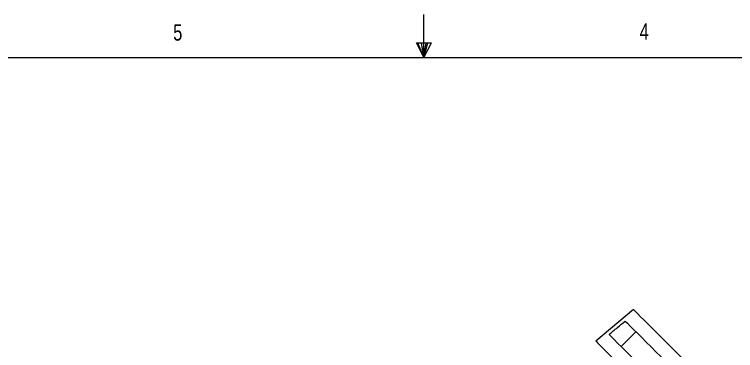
# Model space of a CAD drawing. Header units: millimetres. Extents: x 7 to 553, y 4 to 429.
# Drawn here: x 220.5 to 325.3, y 380.5 to 429.5 of the extents above; entities that cross this region are included whole.
import ezdxf

# ---------------------------------------------------------------- set-up
doc = ezdxf.new("R2010")
doc.units = ezdxf.units.MM
doc.styles.add('SLDTEXTSTYLE0', font='TXT', dxfattribs={"width": 0.75})

msp = doc.modelspace()

# ---------------------------------------------------------------- linework, layer by layer
at = {"color": 7, "linetype": 'Continuous', "lineweight": 18}
for p, q in [((279.981, 423.179), (279.981, 429.471)), ((278.915, 425.354), (281.102, 425.354)), ((279.981, 423.179), (278.915, 425.354)), ((279.981, 423.179), (279.122, 425.354)), ((279.981, 423.179), (279.617, 425.354)), ((279.981, 423.179), (280.31, 425.354)), ((279.981, 423.179), (280.567, 425.354)), ((279.981, 423.179), (281.102, 425.354)), ((13.281, 423.179), (546.681, 423.179)), ((310.461, 386.507), (304.992, 381.918)), ((310.798, 383.296), (308.648, 381.147))]:
    msp.add_line(p, q, dxfattribs=at)
at = {"color": 7, "linetype": 'Continuous', "lineweight": 18, "flags": 128}
for points in [[(310.461, 386.507), (310.474, 386.494), (310.578, 386.39), (310.784, 386.183), (311.087, 385.88), (311.481, 385.486), (311.957, 385.01), (312.504, 384.464), (313.109, 383.858), (313.76, 383.207), (314.442, 382.525), (315.139, 381.828), (315.837, 381.131), (316.518, 380.449), (317.169, 379.798), (317.775, 379.192), (318.322, 378.646), (318.797, 378.17), (319.191, 377.776), (319.495, 377.473), (319.701, 377.266), (319.805, 377.162), (319.818, 377.149)], [(309.246, 384.847), (309.561, 384.533), (309.967, 384.127), (310.455, 383.639), (311.014, 383.08), (311.633, 382.461), (312.297, 381.797), (312.992, 381.102), (313.703, 380.391), (314.413, 379.681), (315.108, 378.986), (315.772, 378.321), (316.391, 377.703), (316.95, 377.143), (317.438, 376.655), (317.844, 376.25), (318.159, 375.935)], [(316.211, 373.583), (315.89, 373.905), (315.47, 374.324), (314.962, 374.832), (314.378, 375.417), (313.729, 376.065), (313.032, 376.763), (312.301, 377.494), (311.553, 378.242), (310.805, 378.989), (310.074, 379.72), (309.377, 380.418), (308.728, 381.066), (308.143, 381.651), (307.636, 382.159), (307.216, 382.578), (306.895, 382.9)], [(304.992, 381.918), (305.05, 381.859), (305.225, 381.685), (305.511, 381.398), (305.904, 381.006), (306.392, 380.518), (306.966, 379.944), (307.611, 379.298), (308.314, 378.595)]]:
    msp.add_lwpolyline(points, dxfattribs=at)
at = {"color": 7, "linetype": 'Continuous', "lineweight": 18}
msp.add_open_spline([(306.895, 382.9), (307.298, 383.234), (308.081, 383.883), (308.866, 384.532), (309.246, 384.847)], degree=3, knots=[0, 0, 0, 0, 0.5143437, 1, 1, 1, 1], dxfattribs=at)

# ---------------------------------------------------------------- texts
at = {"color": 7, "linetype": 'Continuous', "lineweight": 0, "char_height": 2.381, "attachment_point": 1, "style": 'SLDTEXTSTYLE0'}
for s, insert in [('5', (243.549, 428.032)), ('4', (311.332, 428.173))]:
    msp.add_mtext(s, dxfattribs=dict(at, insert=insert))

doc.saveas('drawing.dxf')
